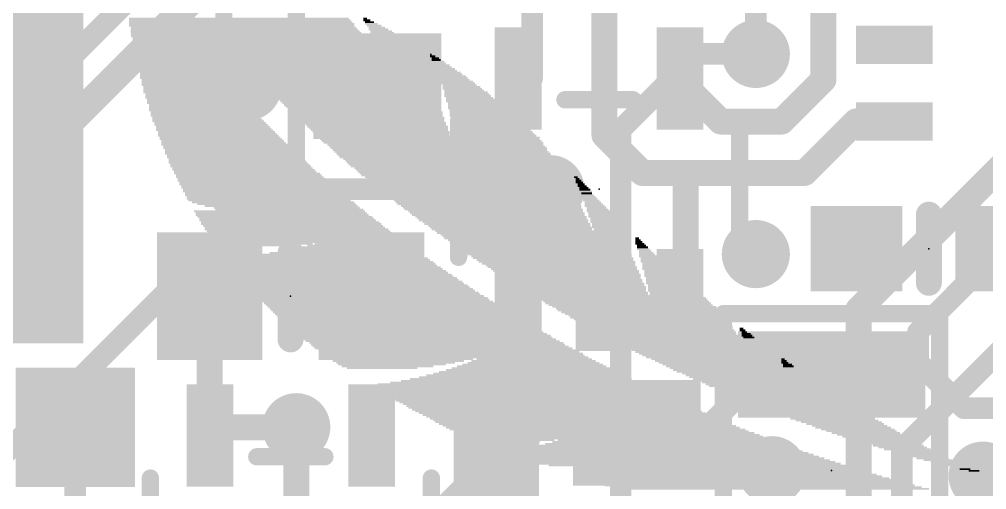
# Model space of a CAD drawing. Extents: x -0.1 to 50.8, y -0.1 to 23.
# Drawn here: x 11.54 to 22.9, y 11.59 to 17.11 of the extents above; entities that cross this region are included whole.
import ezdxf

# ---------------------------------------------------------------- set-up
doc = ezdxf.new("R2010")
doc.units = 0
for name, color, linetype in [('1', 12, 'CONTINUOUS'), ('16', 5, 'CONTINUOUS'), ('18', 110, 'CONTINUOUS'), ('201', 6, 'CONTINUOUS'), ('21', 40, 'CONTINUOUS'), ('23', 40, 'CONTINUOUS')]:
    doc.layers.add(name, color=color, linetype=linetype)

# ---------------------------------------------------------------- blocks, each defined once
blk = doc.blocks.new('RECT')
blk.add_solid([(-0.5, -0.5), (0.5, -0.5), (-0.5, 0.5), (0.5, 0.5)])
blk = doc.blocks.new('ROUNDV')
at = {"const_width": 0.5}
blk.add_lwpolyline([(0, -0.25, 1), (0, 0.25, 1), (0, -0.25)], format="xyb", dxfattribs=at)

msp = doc.modelspace()

# ---------------------------------------------------------------- linework, layer by layer
at = {"layer": '1'}
for points, const_width in [([(20.193, 16.7005), (20.193, 19.177)], 0.254), ([(14.4755, 18.222), (11.811, 15.5575)], 0.3048), ([(17.565, 17.9705), (17.565, 16.4131)], 0.254), ([(20.9868, 16.398), (20.9868, 17.3673)], 0.3048), ([(18.415, 17.2085), (18.415, 15.748)], 0.3048), ([(17.565, 16.4131), (17.4015, 16.4131)], 0.254), ([(19.3015, 16.3855), (19.3015, 16.4131)], 0.3048), ([(19.7803, 15.9068), (19.3015, 16.3855)], 0.3048), ([(20.4955, 15.9068), (20.9868, 16.398)], 0.3048), ([(20.4955, 15.9068), (19.7803, 15.9068)], 0.3048), ([(20.7645, 15.3035), (21.3695, 15.9085)], 0.3048), ([(21.3695, 15.9085), (21.8195, 15.9085)], 0.3048), ([(21.8195, 15.9085), (22.068, 15.9085)], 0.3048), ([(18.415, 15.748), (18.8595, 15.3035)], 0.3048), ([(11.795, 15.5575), (11.795, 15.604)], 0.3048), ([(11.795, 14.2715), (11.795, 15.5575)], 0.3048), ([(11.811, 15.5575), (11.795, 15.5575)], 0.3048), ([(18.8595, 15.3035), (19.3675, 15.3035)], 0.3048), ([(19.3675, 15.3035), (20.7645, 15.3035)], 0.3048), ([(19.3675, 13.8789), (19.3675, 15.3035)], 0.3048), ([(17.4015, 14.412), (16.764, 15.0495)], 0.254), ([(23.075, 14.4145), (22.098, 13.4375)], 0.254), ([(23.075, 14.4145), (22.987, 14.3265)], 0.254), ([(17.4015, 13.8129), (17.4015, 14.412)], 0.254), ([(10.7315, 13.208), (11.795, 14.2715)], 0.3048), ([(13.7785, 13.858), (13.7785, 12.2256)], 0.3048), ([(15.6785, 13.858), (15.6785, 13.595)], 0.254), ([(19.3015, 13.8129), (19.3675, 13.8789)], 0.3048), ([(22.098, 13.4375), (22.098, 13.081)], 0.254), ([(21.225, 13.081), (21.082, 12.938)], 0.254), ([(22.098, 13.081), (21.225, 13.081)], 0.254), ([(22.6378, 12.5412), (22.098, 13.081)], 0.254), ([(19.5555, 12.253), (20.2565, 12.954)], 0.254), ([(20.2565, 12.954), (21.066, 12.954)], 0.254), ([(21.066, 12.954), (21.082, 12.938)], 0.254), ([(23.734, 12.5412), (22.6378, 12.5412)], 0.254), ([(12.2005, 12.319), (12.2005, 10.9465)], 0.254), ([(13.8719, 12.319), (13.7785, 12.2256)], 0.3048), ([(14.7955, 12.319), (13.8719, 12.319)], 0.3048), ([(13.7785, 12.2256), (13.782, 12.2221)], 0.3048), ([(18.796, 12.253), (19.5555, 12.253)], 0.254), ([(16.0655, 10.922), (16.9155, 11.772)], 0.254), ([(16.9155, 11.772), (17.145, 11.772)], 0.254)]:
    msp.add_lwpolyline(points, dxfattribs=dict(at, const_width=const_width))
for points, const_width in [([(20.1295, 16.7005, 1), (20.2565, 16.7005)], 0.127), ([(17.4015, 16.4766, 1), (17.4015, 16.3496)], 0.127), ([(17.5015, 16.4131, 1), (17.6285, 16.4131)], 0.127), ([(17.565, 16.3496, 1), (17.565, 16.4766)], 0.127), ([(19.3777, 16.4131, 1), (19.2253, 16.4131)], 0.1524), ([(19.3554, 16.4394, 1), (19.2476, 16.3316)], 0.1524), ([(20.9106, 16.398, 1), (21.063, 16.398)], 0.1524), ([(21.0406, 16.3441, 1), (20.9329, 16.4519)], 0.1524), ([(19.2253, 16.3855, 1), (19.3777, 16.3855)], 0.1524), ([(19.7803, 15.983, 1), (19.7803, 15.8306)], 0.1524), ([(19.7264, 15.8529, 1), (19.8341, 15.9606)], 0.1524), ([(20.4416, 15.9606, 1), (20.5494, 15.8529)], 0.1524), ([(20.4955, 15.8306, 1), (20.4955, 15.983)], 0.1524), ([(21.3695, 15.9847, 1), (21.3695, 15.8323)], 0.1524), ([(21.4234, 15.8546, 1), (21.3156, 15.9624)], 0.1524), ([(21.8195, 15.9847, 1), (21.8195, 15.8323)], 0.1524), ([(21.8195, 15.8323, 1), (21.8195, 15.9847)], 0.1524), ([(22.068, 15.8323, 1), (22.068, 15.9847)], 0.1524), ([(18.4689, 15.8019, 1), (18.3611, 15.6941)], 0.1524), ([(18.3388, 15.748, 1), (18.4912, 15.748)], 0.1524), ([(11.8712, 15.604, 1), (11.7188, 15.604)], 0.1524), ([(11.8712, 15.5575, 1), (11.7188, 15.5575)], 0.1524), ([(11.795, 15.6337, 1), (11.795, 15.4813)], 0.1524), ([(11.7571, 15.6114, 1), (11.8649, 15.5036)], 0.1524), ([(11.811, 15.4813, 1), (11.811, 15.6337)], 0.1524), ([(11.7188, 15.5575, 1), (11.8712, 15.5575)], 0.1524), ([(18.8595, 15.3797, 1), (18.8595, 15.2273)], 0.1524), ([(19.3675, 15.3797, 1), (19.3675, 15.2273)], 0.1524), ([(19.4437, 15.3035, 1), (19.2913, 15.3035)], 0.1524), ([(19.3675, 15.2273, 1), (19.3675, 15.3797)], 0.1524), ([(20.7645, 15.2273, 1), (20.7645, 15.3797)], 0.1524), ([(18.8056, 15.2496, 1), (18.9134, 15.3574)], 0.1524), ([(20.7106, 15.3574, 1), (20.8184, 15.2496)], 0.1524), ([(16.8089, 15.0944, 1), (16.7191, 15.0046)], 0.127), ([(17.465, 14.412, 1), (17.338, 14.412)], 0.127), ([(17.3566, 14.3671, 1), (17.4464, 14.4569)], 0.127), ([(22.9421, 14.3714, 1), (23.0319, 14.2816)], 0.127), ([(11.7188, 14.2715, 1), (11.8712, 14.2715)], 0.1524), ([(11.8489, 14.2176, 1), (11.7411, 14.3254)], 0.1524), ([(13.8547, 13.858, 1), (13.7023, 13.858)], 0.1524), ([(15.742, 13.858, 1), (15.615, 13.858)], 0.127), ([(19.4214, 13.825, 1), (19.3136, 13.9328)], 0.1524), ([(17.338, 13.8129, 1), (17.465, 13.8129)], 0.127), ([(19.2476, 13.8668, 1), (19.3554, 13.759)], 0.1524), ([(19.2913, 13.8789, 1), (19.4437, 13.8789)], 0.1524), ([(15.615, 13.595, 1), (15.742, 13.595)], 0.127), ([(22.1615, 13.4375, 1), (22.0345, 13.4375)], 0.127), ([(22.0531, 13.4824, 1), (22.1429, 13.3926)], 0.127), ([(21.225, 13.1445, 1), (21.225, 13.0175)], 0.127), ([(21.2699, 13.0361, 1), (21.1801, 13.1259)], 0.127), ([(22.1429, 13.1259, 1), (22.0531, 13.0361)], 0.127), ([(22.098, 13.0175, 1), (22.098, 13.1445)], 0.127), ([(20.2565, 13.0175, 1), (20.2565, 12.8905)], 0.127), ([(20.3014, 12.9091, 1), (20.2116, 12.9989)], 0.127), ([(21.1109, 12.9989, 1), (21.0211, 12.9091)], 0.127), ([(21.066, 12.8905, 1), (21.066, 13.0175)], 0.127), ([(22.0345, 13.081, 1), (22.1615, 13.081)], 0.127), ([(21.0371, 12.9829, 1), (21.1269, 12.8931)], 0.127), ([(21.0371, 12.8931, 1), (21.1269, 12.9829)], 0.127), ([(22.6378, 12.6047, 1), (22.6378, 12.4778)], 0.127), ([(22.5928, 12.4963, 1), (22.6827, 12.5862)], 0.127), ([(12.264, 12.319, 1), (12.137, 12.319)], 0.127), ([(13.8719, 12.3952, 1), (13.8719, 12.2428)], 0.1524), ([(13.9258, 12.2651, 1), (13.818, 12.3729)], 0.1524), ([(14.7955, 12.2428, 1), (14.7955, 12.3952)], 0.1524), ([(13.8324, 12.2795, 1), (13.7246, 12.1717)], 0.1524), ([(13.7246, 12.2795, 1), (13.8324, 12.1717)], 0.1524), ([(13.7023, 12.2256, 1), (13.8547, 12.2256)], 0.1524), ([(13.7281, 12.1682, 1), (13.8359, 12.276)], 0.1524), ([(18.796, 12.3165, 1), (18.796, 12.1895)], 0.127), ([(19.5106, 12.2979, 1), (19.6004, 12.2081)], 0.127), ([(19.5555, 12.1895, 1), (19.5555, 12.3165)], 0.127), ([(16.9155, 11.8355, 1), (16.9155, 11.7085)], 0.127), ([(16.9604, 11.7271, 1), (16.8706, 11.8169)], 0.127), ([(17.145, 11.7085, 1), (17.145, 11.8355)], 0.127)]:
    msp.add_lwpolyline(points, format="xyb", dxfattribs=dict(at, const_width=const_width))
at = {"layer": '16'}
for points, const_width in [([(14.2875, 18.796), (7.366, 11.8745)], 0.254), ([(14.478, 18.288), (6.6675, 10.4775)], 0.254), ([(18.6055, 15.8115), (19.4945, 16.7005)], 0.254), ([(19.4945, 16.7005), (20.193, 16.7005)], 0.254), ([(18.6055, 11.049), (18.6055, 15.8115)], 0.254), ([(21.3995, 13.7052), (23.1775, 15.4832)], 0.3048), ([(14.478, 15.113), (8.509, 9.144)], 0.254), ([(16.7005, 15.113), (14.478, 15.113)], 0.254), ([(16.7005, 15.113), (16.764, 15.0495)], 0.254), ([(21.3995, 10.3505), (21.3995, 13.7052)], 0.3048), ([(21.9075, 12.065), (23.114, 13.2715)], 0.254), ([(14.7955, 12.319), (14.7955, 8.001)], 0.3048), ([(21.9075, 9.8258), (21.9075, 12.065)], 0.254)]:
    msp.add_lwpolyline(points, dxfattribs=dict(at, const_width=const_width))
for points, const_width in [([(19.4945, 16.764, 1), (19.4945, 16.637)], 0.127), ([(19.5394, 16.6556, 1), (19.4496, 16.7454)], 0.127), ([(20.193, 16.637, 1), (20.193, 16.764)], 0.127), ([(18.669, 15.8115, 1), (18.542, 15.8115)], 0.127), ([(18.5606, 15.8564, 1), (18.6504, 15.7666)], 0.127), ([(14.478, 15.1765, 1), (14.478, 15.0495)], 0.127), ([(14.5229, 15.0681, 1), (14.4331, 15.1579)], 0.127), ([(16.7454, 15.1579, 1), (16.6556, 15.0681)], 0.127), ([(16.7005, 15.0495, 1), (16.7005, 15.1765)], 0.127), ([(16.7191, 15.0046, 1), (16.8089, 15.0944)], 0.127), ([(21.4757, 13.7052, 1), (21.3233, 13.7052)], 0.1524), ([(21.3456, 13.759, 1), (21.4534, 13.6513)], 0.1524), ([(14.8717, 12.319, 1), (14.7193, 12.319)], 0.1524), ([(21.971, 12.065, 1), (21.844, 12.065)], 0.127), ([(21.8626, 12.1099, 1), (21.9524, 12.0201)], 0.127)]:
    msp.add_lwpolyline(points, format="xyb", dxfattribs=dict(at, const_width=const_width))
at = {"layer": '21'}
for points, const_width in [([(14.795, 18.804), (14.795, 14.804)], 0.2032), ([(13.945, 14.804), (13.945, 17.304)], 0.2032), ([(17.9515, 16.163), (18.7515, 16.163)], 0.2032), ([(16.7015, 15.913), (16.7015, 14.313)], 0.2032), ([(20.0015, 15.913), (20.0015, 14.313)], 0.2032), ([(14.795, 14.804), (13.945, 14.804)], 0.2032), ([(22.225, 14.0145), (22.225, 14.8145)], 0.3048), ([(14.7285, 14.366), (14.7285, 13.35)], 0.3048), ([(19.812, 9.9695), (19.812, 13.6525)], 0.2032), ([(19.812, 13.6525), (22.352, 13.6525)], 0.2032), ([(22.352, 13.6525), (22.352, 9.9695)], 0.2032), ([(14.332, 11.972), (15.132, 11.972)], 0.2032), ([(13.082, 11.722), (13.082, 10.122)], 0.2032), ([(16.382, 11.722), (16.382, 10.122)], 0.2032)]:
    msp.add_lwpolyline(points, dxfattribs=dict(at, const_width=const_width))
for points, const_width in [([(17.9515, 16.2138, 1), (17.9515, 16.1122)], 0.1016), ([(18.7515, 16.1122, 1), (18.7515, 16.2138)], 0.1016), ([(16.7523, 15.913, 1), (16.6507, 15.913)], 0.1016), ([(20.0523, 15.913, 1), (19.9507, 15.913)], 0.1016), ([(13.945, 14.8548, 1), (13.945, 14.7532)], 0.1016), ([(14.795, 14.7532, 1), (14.795, 14.8548)], 0.1016), ([(22.3012, 14.8145, 1), (22.1488, 14.8145)], 0.1524), ([(13.8942, 14.804, 1), (13.9958, 14.804)], 0.1016), ([(14.7442, 14.804, 1), (14.8458, 14.804)], 0.1016), ([(14.8047, 14.366, 1), (14.6523, 14.366)], 0.1524), ([(16.6507, 14.313, 1), (16.7523, 14.313)], 0.1016), ([(19.9507, 14.313, 1), (20.0523, 14.313)], 0.1016), ([(22.1488, 14.0145, 1), (22.3012, 14.0145)], 0.1524), ([(19.8628, 13.6525, 1), (19.7612, 13.6525)], 0.1016), ([(19.812, 13.7033, 1), (19.812, 13.6017)], 0.1016), ([(22.4028, 13.6525, 1), (22.3012, 13.6525)], 0.1016), ([(22.352, 13.6017, 1), (22.352, 13.7033)], 0.1016), ([(14.6523, 13.35, 1), (14.8047, 13.35)], 0.1524), ([(14.332, 12.0228, 1), (14.332, 11.9212)], 0.1016), ([(15.132, 11.9212, 1), (15.132, 12.0228)], 0.1016), ([(13.1328, 11.722, 1), (13.0312, 11.722)], 0.1016), ([(16.4328, 11.722, 1), (16.3312, 11.722)], 0.1016)]:
    msp.add_lwpolyline(points, format="xyb", dxfattribs=dict(at, const_width=const_width))
at = {"layer": '23'}
for p in [(18.3515, 15.113), (22.225, 14.4145), (14.7285, 13.858), (21.082, 11.811)]:
    msp.add_point(p, dxfattribs=at)

# ---------------------------------------------------------------- block references
at = {"layer": '1', "yscale": 4.6}
msp.add_blockref('RECT', (11.795, 15.604), dxfattribs=at)
at = {"layer": '1'}
for p, xscale, yscale, rotation in [((15.748, 16.322), 1.24, 1.5, 270), ((21.8195, 16.8085), 0.45, 0.9, 90), ((21.8195, 15.9085), 0.45, 0.9, 90), ((21.082, 12.938), 1.016, 2.2, 270), ((12.2005, 12.319), 1.4, 1.4, 270), ((18.796, 12.253), 1.24, 1.5, 270)]:
    msp.add_blockref('RECT', p, dxfattribs=dict(at, xscale=xscale, yscale=yscale, rotation=rotation))
for p, xscale, yscale in [((17.4015, 16.4131), 0.55, 1.2), ((19.3015, 16.4131), 0.55, 1.2), ((13.7785, 13.858), 1.24, 1.5), ((15.6785, 13.858), 1.24, 1.5), ((17.4015, 13.8129), 0.55, 1.2), ((18.3515, 13.8129), 0.55, 1.2), ((19.3015, 13.8129), 0.55, 1.2), ((13.782, 12.2221), 0.55, 1.2), ((15.682, 12.2221), 0.55, 1.2)]:
    msp.add_blockref('RECT', p, dxfattribs=dict(at, xscale=xscale, yscale=yscale))
at = {"layer": '1', "xscale": 1.075}
for p, rotation in [((21.375, 14.4145), 180), ((23.075, 14.4145), 180), ((17.145, 11.772), 90)]:
    msp.add_blockref('RECT', p, dxfattribs=dict(at, rotation=rotation))
at = {"layer": '18'}
for p, xscale, yscale in [((20.193, 16.7005), 0.8001, 0.8001), ((20.193, 16.7005), 0.8001, 0.8001), ((14.224, 16.3195), 0.8001, 0.8001), ((14.224, 16.3195), 0.8001, 0.8001), ((17.78, 15.113), 0.8001, 0.8001), ((17.78, 15.113), 0.8001, 0.8001), ((16.764, 15.0495), 0.8001, 0.8001), ((16.764, 15.0495), 0.8001, 0.8001), ((20.193, 14.351), 0.8001, 0.8001), ((20.193, 14.351), 0.8001, 0.8001), ((14.7955, 12.319), 0.8001, 0.8001), ((14.7955, 12.319), 0.8001, 0.8001), ((20.3835, 11.811), 0.8064, 0.8064), ((20.3835, 11.811), 0.8064, 0.8064), ((22.86, 11.7475), 0.8064, 0.8064), ((22.86, 11.7475), 0.8064, 0.8064)]:
    msp.add_blockref('ROUNDV', p, dxfattribs=dict(at, xscale=xscale, yscale=yscale))
at = {"layer": '201', "yscale": 0.0212, "rotation": 180}
for p, xscale in [((14.1223, 17.117), 2.5813), ((14.1328, 17.0958), 2.6025), ((14.1434, 17.0747), 2.6236), ((14.154, 17.0535), 2.6448), ((14.154, 17.0324), 2.6448), ((15.6033, 17.117), 0.0423), ((15.6245, 17.0958), 0.0846), ((15.6562, 17.0747), 0.1058), ((15.6774, 17.0535), 0.1481), ((15.7091, 17.0324), 0.1693), ((14.2069, 16.9477), 2.7083), ((14.1752, 17.0112), 2.6448), ((14.1857, 16.99), 2.6659), ((14.1963, 16.9689), 2.6871), ((14.2175, 16.9266), 2.7294), ((15.762, 16.99), 0.2327), ((15.7409, 17.0112), 0.1904), ((15.7938, 16.9689), 0.2539), ((15.8043, 16.9477), 0.2751), ((15.8255, 16.9266), 0.2751), ((14.2175, 16.9054), 2.7294), ((14.2386, 16.8842), 2.7294), ((14.2492, 16.8631), 2.7506), ((14.2598, 16.8419), 2.7717), ((14.2598, 16.8208), 2.7717), ((15.8361, 16.9054), 0.2962), ((15.8572, 16.8842), 0.2962), ((15.8784, 16.8631), 0.2962), ((15.8784, 16.8419), 0.2962), ((15.8996, 16.8208), 0.2962), ((14.2704, 16.7996), 2.7929), ((14.2915, 16.7785), 2.7929), ((14.3021, 16.7573), 2.814), ((14.3021, 16.7361), 2.814), ((14.3127, 16.715), 2.8352), ((14.3233, 16.6938), 2.8564), ((15.9101, 16.7996), 0.3174), ((15.9313, 16.7785), 0.3174), ((15.9313, 16.7573), 0.3174), ((15.9524, 16.7361), 0.3174), ((15.963, 16.715), 0.3385), ((15.9736, 16.6938), 0.3174), ((16.3756, 16.6938), 0.0212), ((14.3444, 16.6727), 2.8564), ((14.3444, 16.6515), 2.8564), ((14.355, 16.6303), 2.8775), ((13.5404, 16.6092), 1.2483), ((13.5193, 16.588), 1.206), ((15.0744, 16.6092), 1.4811), ((15.0955, 16.588), 1.4388), ((15.9842, 16.6727), 0.3385), ((16.0053, 16.6515), 0.3385), ((16.0159, 16.6303), 0.3597), ((16.0265, 16.6092), 0.3385), ((16.0371, 16.588), 0.3597), ((16.3968, 16.6727), 0.0635), ((16.4285, 16.6515), 0.0846), ((16.4391, 16.6303), 0.1058), ((16.4602, 16.6092), 0.1481), ((16.4814, 16.588), 0.1481), ((13.5087, 16.5669), 1.1425), ((13.4981, 16.5457), 1.1214), ((13.4875, 16.5246), 1.1002), ((13.4769, 16.5034), 1.0791), ((13.4769, 16.4822), 1.0368), ((15.1273, 16.5669), 1.4176), ((15.1484, 16.5457), 1.4176), ((15.1696, 16.5246), 1.3753), ((15.1908, 16.5034), 1.3753), ((15.3918, 16.4822), 1.7773), ((16.0582, 16.5457), 0.3597), ((16.0477, 16.5669), 0.3385), ((16.0794, 16.5246), 0.3597), ((16.0794, 16.5034), 0.3597), ((16.5026, 16.5669), 0.1904), ((16.5237, 16.5457), 0.1904), ((16.5449, 16.5246), 0.2327), ((16.566, 16.5034), 0.2327), ((16.5872, 16.4822), 0.2751), ((13.4664, 16.4611), 1.0156), ((13.4664, 16.4399), 1.0156), ((13.4558, 16.4188), 0.9944), ((13.4664, 16.3976), 0.9733), ((13.4664, 16.3764), 0.9733), ((13.4558, 16.3553), 0.9521), ((15.2119, 16.4611), 1.3753), ((15.4129, 16.4399), 1.7773), ((15.4341, 16.4188), 1.7773), ((15.4341, 16.3976), 1.7773), ((15.4552, 16.3764), 1.7773), ((15.4552, 16.3553), 1.7773), ((16.1006, 16.4611), 0.3597), ((16.5978, 16.4611), 0.2962), ((16.6295, 16.4399), 0.3174), ((16.6401, 16.4188), 0.3385), ((16.6507, 16.3976), 0.3597), ((16.6824, 16.3764), 0.3808), ((16.693, 16.3553), 0.402), ((13.4558, 16.3341), 0.9521), ((13.4664, 16.313), 0.931), ((13.4664, 16.2918), 0.931), ((13.4664, 16.2707), 0.931), ((13.4664, 16.2495), 0.931), ((15.4658, 16.3341), 1.7984), ((15.4658, 16.313), 1.7984), ((15.4764, 16.2918), 1.8196), ((15.4764, 16.2707), 1.8196), ((15.487, 16.2495), 1.8408), ((16.7141, 16.3341), 0.402), ((16.7353, 16.313), 0.4443), ((16.7459, 16.2918), 0.4655), ((16.767, 16.2707), 0.4655), ((16.7882, 16.2495), 0.5078), ((13.4875, 16.2283), 0.931), ((13.4875, 16.2072), 0.931), ((13.4875, 16.186), 0.931), ((13.5087, 16.1649), 0.931), ((13.5087, 16.1437), 0.931), ((13.5193, 16.1225), 0.9521), ((15.487, 16.2283), 1.8408), ((15.4975, 16.2072), 1.8619), ((15.4975, 16.186), 1.8619), ((15.5187, 16.1649), 1.8619), ((15.5293, 16.1437), 1.8408), ((15.5399, 16.1225), 1.8196), ((16.7988, 16.2283), 0.529), ((16.8094, 16.2072), 0.5501), ((16.8622, 16.1437), 0.6136), ((16.8305, 16.186), 0.5501), ((16.8517, 16.1649), 0.5924), ((16.8834, 16.1225), 0.6136), ((13.5404, 16.1014), 0.9521), ((13.5721, 16.0379), 1.0156), ((13.551, 16.0802), 0.9733), ((13.5616, 16.0591), 0.9944), ((13.6039, 16.0168), 1.0368), ((15.561, 16.1014), 1.8196), ((15.5716, 16.0802), 1.7984), ((15.5928, 16.0591), 1.7984), ((15.6033, 16.0379), 1.7773), ((15.6245, 16.0168), 1.7773), ((16.9151, 16.0802), 0.6771), ((16.894, 16.1014), 0.6347), ((16.9257, 16.0591), 0.6982), ((16.9469, 16.0379), 0.6982), ((16.9575, 16.0168), 0.7194), ((13.625, 15.9956), 1.0791), ((13.7203, 15.9744), 1.2695), ((13.7414, 15.9533), 1.2695), ((13.752, 15.9321), 1.2907), ((13.7626, 15.911), 1.3118), ((15.6351, 15.9956), 1.7561), ((15.6457, 15.9744), 1.735), ((15.6668, 15.9533), 1.735), ((15.6774, 15.9321), 1.7138), ((15.688, 15.911), 1.6927), ((16.968, 15.9956), 0.7405), ((16.9786, 15.9744), 0.7617), ((17.0209, 15.9321), 0.804), ((17.0315, 15.911), 0.8252), ((17.0104, 15.9533), 0.7829), ((13.7837, 15.8898), 1.3118), ((13.7943, 15.8687), 1.333), ((13.8155, 15.8475), 1.333), ((13.826, 15.8263), 1.3541), ((13.8366, 15.8052), 1.3753), ((13.8578, 15.784), 1.3753), ((15.7197, 15.8898), 1.6715), ((15.7303, 15.8687), 1.6503), ((15.7514, 15.8475), 1.6503), ((15.762, 15.8263), 1.6292), ((15.7726, 15.8052), 1.608), ((15.7938, 15.784), 1.608), ((17.0421, 15.8898), 0.8463), ((17.0738, 15.8475), 0.8675), ((17.0844, 15.8263), 0.8886), ((17.095, 15.8052), 0.9098), ((17.1056, 15.784), 0.931), ((17.0633, 15.8687), 0.8463), ((13.8789, 15.7417), 1.4176), ((13.8684, 15.7629), 1.3964), ((13.9001, 15.7205), 1.4176), ((13.9107, 15.6994), 1.4388), ((13.9318, 15.6782), 1.4388), ((15.8043, 15.7629), 1.5869), ((15.8149, 15.7417), 1.5657), ((15.8361, 15.7205), 1.5657), ((15.8467, 15.6994), 1.5446), ((15.8572, 15.6782), 1.5234), ((17.1161, 15.7629), 0.9521), ((17.1373, 15.7417), 0.9521), ((17.169, 15.6782), 1.0156), ((17.1585, 15.7205), 0.9944), ((17.1585, 15.6994), 0.9944), ((13.9424, 15.6571), 1.4599), ((13.953, 15.6359), 1.4811), ((13.9742, 15.6148), 1.4811), ((13.9847, 15.5936), 1.5022), ((14.0059, 15.5724), 1.5022), ((15.8678, 15.6571), 1.5022), ((15.8996, 15.6359), 1.4811), ((15.9101, 15.6148), 1.4599), ((15.9207, 15.5936), 1.4388), ((15.9313, 15.5724), 1.4176), ((17.1796, 15.6571), 1.0368), ((17.1796, 15.6359), 1.0368), ((17.2008, 15.6148), 1.0368), ((17.2114, 15.5936), 1.0579), ((17.2114, 15.5724), 1.0579), ((14.0165, 15.5513), 1.5234), ((14.0271, 15.5301), 1.5445), ((14.0482, 15.509), 1.5446), ((14.0588, 15.4878), 1.5657), ((14.0905, 15.4666), 1.5869), ((14.1011, 15.4455), 1.608), ((15.9524, 15.5513), 1.4176), ((15.963, 15.5301), 1.3964), ((15.9736, 15.509), 1.3753), ((15.9842, 15.4878), 1.3541), ((16.5872, 15.4666), 2.4755), ((16.5978, 15.4455), 2.4544), ((17.2219, 15.5513), 1.0791), ((17.2325, 15.5301), 1.1002), ((17.2325, 15.509), 1.1002), ((17.2431, 15.4878), 1.1214), ((14.1117, 15.4243), 1.6292), ((14.1328, 15.4032), 1.6292), ((14.1434, 15.382), 1.6503), ((14.1646, 15.3609), 1.6503), ((14.1752, 15.3397), 1.6715), ((16.0371, 15.4243), 1.2907), ((16.0477, 15.4032), 1.2695), ((16.6507, 15.382), 2.4332), ((16.6824, 15.3609), 2.412), ((16.693, 15.3397), 2.3909), ((17.2748, 15.4243), 1.1425), ((17.2748, 15.4032), 1.1425), ((14.1963, 15.3185), 1.6715), ((14.2175, 15.2974), 1.7138), ((14.2386, 15.2762), 1.7138), ((14.2492, 15.2551), 1.735), ((14.2704, 15.2339), 1.735), ((14.2809, 15.2127), 1.7561), ((16.7141, 15.3185), 2.3909), ((16.7353, 15.2974), 2.3909), ((16.7459, 15.2762), 2.3697), ((16.7776, 15.2551), 2.3486), ((16.7882, 15.2339), 2.3274), ((16.8094, 15.2127), 2.3274), ((18.0788, 15.2551), 0.0423), ((18.1, 15.2339), 0.0423), ((18.1106, 15.2127), 0.0635), ((14.3021, 15.1916), 1.7561), ((14.3233, 15.1704), 1.7984), ((14.3444, 15.1493), 1.7984), ((14.355, 15.1281), 1.8196), ((14.3762, 15.107), 1.8196), ((16.8199, 15.1916), 2.3062), ((16.8411, 15.1704), 2.3062), ((16.8728, 15.1493), 2.2851), ((16.8834, 15.1281), 2.2639), ((16.9046, 15.107), 2.2639), ((18.1212, 15.1916), 0.0846), ((18.1423, 15.1704), 0.0846), ((18.1529, 15.1493), 0.1058), ((18.1846, 15.107), 0.127), ((18.1741, 15.1281), 0.1058), ((14.3867, 15.0858), 1.8408), ((14.4185, 15.0646), 1.8619), ((14.4291, 15.0435), 1.8831), ((14.4502, 15.0223), 1.8831), ((14.4608, 15.0012), 1.9042), ((16.9151, 15.0858), 2.2428), ((16.9469, 15.0646), 2.2216), ((16.9575, 15.0435), 2.2005), ((16.9786, 15.0223), 2.2005), ((17.0104, 15.0012), 2.1793), ((18.1952, 15.0858), 0.1481), ((18.2058, 15.0646), 0.127), ((18.2164, 15.0435), 0.1481), ((18.227, 15.0223), 0.1693), ((18.2481, 15.0012), 0.1693), ((14.482, 14.98), 1.9042), ((14.5243, 14.9588), 1.9042), ((14.5666, 14.9377), 1.8619), ((14.6195, 14.9165), 1.7984), ((14.683, 14.8954), 1.7138), ((14.757, 14.8742), 1.6503), ((17.0209, 14.98), 2.1581), ((17.0421, 14.9588), 2.1581), ((17.0527, 14.9377), 2.137), ((17.0844, 14.9165), 2.1158), ((17.095, 14.8954), 2.0947), ((17.1161, 14.8742), 2.0947), ((18.2587, 14.98), 0.1904), ((18.2798, 14.9588), 0.1904), ((18.2904, 14.9377), 0.2116), ((18.301, 14.9165), 0.2327), ((18.3327, 14.8742), 0.2539), ((18.3222, 14.8954), 0.2327), ((14.5983, 14.8531), 2.01), ((14.6195, 14.8319), 2.01), ((14.6301, 14.8107), 2.0312), ((14.6618, 14.7896), 2.0523), ((14.683, 14.7684), 2.0523), ((17.1373, 14.8531), 2.0523), ((17.1585, 14.8319), 2.0523), ((17.169, 14.8107), 2.0312), ((17.2008, 14.7896), 2.01), ((17.2114, 14.7684), 1.9889), ((18.3433, 14.8531), 0.2751), ((18.3645, 14.8319), 0.2751), ((18.3645, 14.8107), 0.2751), ((18.3751, 14.7896), 0.2962), ((18.3856, 14.7684), 0.2751), ((14.6935, 14.7473), 2.0735), ((14.7253, 14.7261), 2.0947), ((14.7359, 14.7049), 2.1158), ((14.757, 14.6838), 2.1158), ((14.7782, 14.6626), 2.1158), ((17.2325, 14.7473), 1.9889), ((17.2537, 14.7261), 1.9466), ((17.2748, 14.7049), 1.9466), ((17.296, 14.6838), 1.9042), ((17.4758, 14.6626), 2.2216), ((18.3962, 14.7473), 0.2962), ((18.3962, 14.7261), 0.2962), ((18.4174, 14.7049), 0.2962), ((18.4174, 14.6838), 0.2962), ((14.7993, 14.6415), 2.1581), ((14.8205, 14.6203), 2.1581), ((14.8416, 14.5992), 2.1581), ((14.8628, 14.578), 2.2005), ((14.884, 14.5568), 2.2005), ((14.9051, 14.5357), 2.2005), ((17.3277, 14.6415), 1.8831), ((17.5182, 14.6203), 2.1793), ((17.5287, 14.5992), 2.1581), ((17.5605, 14.578), 2.137), ((17.571, 14.5568), 2.1158), ((17.5922, 14.5357), 2.1158), ((18.4385, 14.6415), 0.2962), ((18.7982, 14.5357), 0.0423), ((14.9263, 14.5145), 2.2428), ((14.9792, 14.4934), 2.1793), ((14.5243, 14.4722), 0.931), ((14.5243, 14.4511), 0.2539), ((15.4975, 14.4299), 1.3118), ((15.5293, 14.4511), 1.206), ((15.561, 14.4722), 1.1002), ((17.6134, 14.5145), 2.0735), ((17.6239, 14.4934), 2.0523), ((17.6557, 14.4722), 2.0312), ((17.6663, 14.4511), 2.01), ((17.698, 14.4299), 1.9889), ((18.8088, 14.5145), 0.0635), ((18.8194, 14.4934), 0.0846), ((18.83, 14.4722), 0.1058), ((18.8511, 14.4511), 0.1058), ((18.8617, 14.4299), 0.127), ((15.1273, 14.3241), 2.3486), ((15.286, 14.3453), 1.9889), ((15.36, 14.3664), 1.7561), ((15.4129, 14.3876), 1.608), ((15.4658, 14.4087), 1.4599), ((17.7086, 14.4087), 1.9677), ((17.7403, 14.3876), 1.9466), ((17.7509, 14.3664), 1.9254), ((17.7721, 14.3453), 1.9254), ((17.7932, 14.3241), 1.8831), ((18.8723, 14.4087), 0.1481), ((18.8934, 14.3876), 0.1481), ((18.904, 14.3664), 0.1693), ((18.9146, 14.3453), 0.1904), ((18.9252, 14.3241), 0.2116), ((15.1484, 14.3029), 2.3909), ((15.1696, 14.2818), 2.3909), ((15.2013, 14.2606), 2.412), ((15.2225, 14.2395), 2.412), ((15.2436, 14.2183), 2.412), ((15.2648, 14.1972), 2.4544), ((17.8144, 14.3029), 1.8831), ((17.8355, 14.2818), 1.8408), ((17.8567, 14.2606), 1.8408), ((17.8778, 14.2395), 1.7984), ((17.899, 14.2183), 1.7561), ((17.9202, 14.1972), 1.7561), ((18.9463, 14.3029), 0.2116), ((18.9569, 14.2818), 0.2327), ((18.9781, 14.2606), 0.2751), ((18.9992, 14.2395), 0.2751), ((19.0098, 14.2183), 0.2962), ((19.0204, 14.1972), 0.3174), ((15.286, 14.176), 2.4544), ((15.3177, 14.1548), 2.4755), ((15.3389, 14.1337), 2.4755), ((15.3706, 14.1125), 2.4967), ((15.3812, 14.0914), 2.5178), ((17.9413, 14.176), 1.7138), ((17.9625, 14.1548), 1.7138), ((17.9836, 14.1337), 1.6715), ((18.0048, 14.1125), 1.6715), ((18.0259, 14.0914), 1.6292), ((19.031, 14.176), 0.3385), ((19.0521, 14.1548), 0.3385), ((19.0944, 14.0914), 0.4232), ((19.0627, 14.1337), 0.3597), ((19.0733, 14.1125), 0.3808), ((15.4129, 14.0702), 2.539), ((15.4341, 14.049), 2.539), ((15.4658, 14.0279), 2.5601), ((15.487, 14.0067), 2.5601), ((15.5187, 13.9856), 2.5813), ((15.5399, 13.9644), 2.5813), ((18.0365, 14.0702), 1.608), ((18.0683, 14.049), 1.5869), ((18.0894, 14.0279), 1.5445), ((18.1106, 14.0067), 1.5446), ((18.1317, 13.9856), 1.5022), ((18.1529, 13.9644), 1.5022), ((19.1156, 14.0702), 0.4232), ((19.1473, 14.0067), 0.4866), ((19.1262, 14.049), 0.4443), ((19.1368, 14.0279), 0.4655), ((19.1685, 13.9856), 0.4866), ((19.1791, 13.9644), 0.5078), ((15.561, 13.9433), 2.6236), ((15.5822, 13.9221), 2.6236), ((15.6139, 13.9009), 2.6448), ((15.6351, 13.8798), 2.6448), ((15.6668, 13.8586), 2.6659), ((18.1741, 13.9433), 1.4599), ((18.1952, 13.9221), 1.4176), ((18.2164, 13.9009), 1.4176), ((18.2375, 13.8798), 1.3753), ((18.5761, 13.8586), 1.9677), ((19.2002, 13.9433), 0.5501), ((19.2108, 13.9221), 0.5713), ((19.232, 13.9009), 0.5713), ((19.2425, 13.8798), 0.5924), ((15.6985, 13.8375), 2.6871), ((15.7197, 13.8163), 2.6871), ((15.7514, 13.7951), 2.7083), ((15.7726, 13.774), 2.7083), ((15.8043, 13.7528), 2.7294), ((18.6078, 13.8375), 1.9889), ((18.6395, 13.8163), 1.9677), ((18.6713, 13.7951), 1.9466), ((18.6924, 13.774), 1.9466), ((18.7242, 13.7528), 1.9254), ((15.8361, 13.7317), 2.7506), ((15.8572, 13.7105), 2.7506), ((15.889, 13.6894), 2.7717), ((15.9101, 13.6682), 2.7717), ((15.9419, 13.647), 2.7929), ((15.9736, 13.6259), 2.814), ((18.7665, 13.7317), 1.9254), ((18.7982, 13.7105), 1.9042), ((18.8194, 13.6894), 1.9042), ((18.8511, 13.6682), 1.8831), ((18.8829, 13.647), 1.8619), ((18.9146, 13.6259), 1.8408), ((15.9948, 13.6047), 2.814), ((16.0265, 13.5836), 2.8352), ((16.0582, 13.5624), 2.8564), ((16.0794, 13.5412), 2.8564), ((16.1217, 13.5201), 2.8564), ((18.9252, 13.6047), 1.8196), ((18.9569, 13.5836), 1.7984), ((18.9886, 13.5624), 1.7773), ((19.0098, 13.5412), 1.735), ((19.0415, 13.5201), 1.7138), ((16.1534, 13.4989), 2.8775), ((16.1852, 13.4778), 2.8987), ((16.2063, 13.4566), 2.8987), ((16.2381, 13.4355), 2.9198), ((16.2698, 13.4143), 2.941), ((19.0733, 13.4989), 1.6927), ((19.0839, 13.4778), 1.6715), ((19.1156, 13.4566), 1.6503), ((19.1473, 13.4355), 1.6292), ((19.1685, 13.4143), 1.5869), ((20.0254, 13.4778), 0.0423), ((20.036, 13.4566), 0.0635), ((20.0571, 13.4355), 0.0635), ((20.0783, 13.4143), 0.1058), ((16.3121, 13.3931), 2.941), ((16.3333, 13.372), 2.941), ((16.365, 13.3508), 2.9621), ((16.3968, 13.3297), 2.9833), ((16.4391, 13.3085), 2.9833), ((16.4602, 13.2873), 2.9833), ((19.2002, 13.3931), 1.5657), ((19.232, 13.372), 1.5446), ((19.2531, 13.3508), 1.5022), ((19.2849, 13.3297), 1.4811), ((19.3166, 13.3085), 1.4599), ((19.3272, 13.2873), 1.4388), ((20.0889, 13.3931), 0.127), ((20.11, 13.372), 0.127), ((20.1312, 13.3508), 0.1693), ((20.1418, 13.3297), 0.1904), ((20.1629, 13.3085), 0.1904), ((20.1841, 13.2873), 0.2327), ((16.492, 13.2662), 3.0045), ((16.5237, 13.245), 3.0256), ((16.566, 13.2239), 3.0256), ((16.5978, 13.2027), 3.0468), ((16.6295, 13.1816), 3.0679), ((19.4859, 13.2662), 1.6715), ((19.5176, 13.245), 1.6503), ((19.5388, 13.2239), 1.608), ((19.5705, 13.2027), 1.5869), ((19.5917, 13.1816), 1.5445), ((16.6612, 13.1604), 3.0468), ((16.693, 13.1392), 3.0679), ((16.0371, 13.1181), 1.6715), ((15.9948, 13.0969), 1.5445), ((15.963, 13.0758), 1.3964), ((15.9207, 13.0546), 1.2695), ((17.571, 13.0546), 1.6503), ((17.5816, 13.0758), 1.5445), ((17.5816, 13.0969), 1.4599), ((17.5922, 13.1181), 1.3541), ((19.6234, 13.1604), 1.5234), ((19.6446, 13.1392), 1.4811), ((19.6869, 13.1181), 1.4388), ((19.708, 13.0969), 1.3964), ((19.7398, 13.0758), 1.3753), ((19.7609, 13.0546), 1.333), ((20.512, 13.1181), 0.0423), ((20.5226, 13.0969), 0.0635), ((20.5332, 13.0758), 0.0846), ((20.5649, 13.0546), 0.1058), ((15.8678, 13.0335), 1.0791), ((15.8043, 13.0123), 0.8252), ((17.5076, 12.9488), 2.2005), ((17.5182, 12.97), 2.0947), ((17.5393, 12.9911), 1.9677), ((17.5499, 13.0123), 1.8619), ((17.5605, 13.0335), 1.7561), ((19.7927, 13.0335), 1.3118), ((19.8138, 13.0123), 1.2695), ((19.8456, 12.9911), 1.2483), ((19.8667, 12.97), 1.206), ((19.909, 12.9488), 1.1637), ((20.5967, 13.0123), 0.1693), ((20.5755, 13.0335), 0.1269), ((20.6073, 12.9911), 0.1904), ((20.639, 12.97), 0.2116), ((20.6496, 12.9488), 0.2327), ((17.3595, 12.843), 2.9198), ((17.4018, 12.8642), 2.7506), ((17.4335, 12.8853), 2.6025), ((17.4653, 12.9065), 2.4544), ((17.4864, 12.9277), 2.3274), ((19.9302, 12.9277), 1.1214), ((19.9619, 12.9065), 1.1002), ((19.9831, 12.8853), 1.0579), ((20.0042, 12.8642), 1.0156), ((20.0466, 12.843), 0.9733), ((20.6707, 12.9277), 0.2751), ((20.6813, 12.9065), 0.2962), ((20.6919, 12.8853), 0.3174), ((20.7236, 12.8642), 0.3385), ((20.7342, 12.843), 0.3597), ((17.296, 12.8007), 3.216), ((17.3383, 12.7796), 3.216), ((17.37, 12.7584), 3.2372), ((17.3066, 12.8219), 3.1103), ((17.4124, 12.7372), 3.2372), ((17.4547, 12.7161), 3.2372), ((20.0677, 12.8219), 0.931), ((20.311, 12.8007), 1.333), ((20.3639, 12.7796), 1.3118), ((20.4062, 12.7584), 1.3118), ((20.438, 12.7372), 1.2907), ((20.4909, 12.7161), 1.2695), ((20.7554, 12.8219), 0.402), ((17.497, 12.6949), 3.2795), ((17.5393, 12.6738), 3.2795), ((17.5816, 12.6526), 3.2795), ((17.6134, 12.6314), 3.3007), ((17.6557, 12.6103), 3.3007), ((20.5226, 12.6949), 1.2483), ((20.5649, 12.6738), 1.2483), ((20.6073, 12.6526), 1.206), ((20.6496, 12.6314), 1.206), ((20.6919, 12.6103), 1.1637), ((17.7086, 12.5891), 3.3218), ((17.7509, 12.568), 3.3218), ((17.7826, 12.5468), 3.343), ((17.8249, 12.5257), 3.343), ((17.8778, 12.5045), 3.3642), ((20.7342, 12.5891), 1.1637), ((20.7871, 12.568), 1.1425), ((20.8188, 12.5468), 1.1214), ((20.8717, 12.5257), 1.1002), ((20.9246, 12.5045), 1.0791), ((17.9202, 12.4833), 3.3642), ((17.9625, 12.4622), 3.3642), ((18.0154, 12.441), 3.3853), ((18.0577, 12.4199), 3.3853), ((18.1106, 12.3987), 3.4065), ((18.1423, 12.3775), 3.4276), ((20.9564, 12.4833), 1.0579), ((21.0093, 12.4622), 1.0368), ((21.0622, 12.441), 1.0156), ((21.0939, 12.4199), 0.9944), ((21.1468, 12.3987), 0.9733), ((21.1997, 12.3775), 0.9521), ((18.1846, 12.3564), 3.4276), ((18.2375, 12.3352), 3.4488), ((18.2798, 12.3141), 3.4488), ((18.3327, 12.2929), 3.4699), ((18.3856, 12.2718), 3.4488), ((21.242, 12.3564), 0.9098), ((21.2949, 12.3352), 0.8886), ((21.3372, 12.3141), 0.8886), ((21.3901, 12.2929), 0.8675), ((21.4324, 12.2718), 0.8252), ((18.4385, 12.2506), 3.4699), ((18.4914, 12.2294), 3.4911), ((18.5337, 12.2083), 3.4911), ((18.5866, 12.1871), 3.5123), ((17.3489, 12.166), 0.9521), ((19.1368, 12.166), 2.539), ((21.4853, 12.2506), 0.804), ((21.5382, 12.2294), 0.7829), ((21.5911, 12.2083), 0.7617), ((21.6546, 12.1871), 0.7194), ((21.7075, 12.166), 0.6982), ((17.296, 12.1448), 0.7194), ((17.2114, 12.1236), 0.4655), ((18.2904, 12.039), 1.8619), ((19.0733, 12.0602), 3.216), ((19.0944, 12.0813), 3.0891), ((19.105, 12.1025), 2.941), ((19.1156, 12.1236), 2.7929), ((19.1262, 12.1448), 2.6448), ((20.0042, 12.039), 1.4811), ((21.7498, 12.1448), 0.6559), ((21.8027, 12.1236), 0.6347), ((21.8662, 12.1025), 0.5924), ((21.9191, 12.0813), 0.5713), ((21.972, 12.0602), 0.5501), ((22.0354, 12.039), 0.5078), ((18.1846, 11.9967), 1.8196), ((18.2164, 12.0179), 1.8831), ((18.1741, 11.9755), 1.6715), ((18.1529, 11.9544), 1.5446), ((18.1317, 11.9332), 1.3753), ((20.0571, 11.9332), 2.01), ((20.0466, 11.9544), 1.9042), ((20.036, 11.9755), 1.7984), ((20.0254, 11.9967), 1.6927), ((20.0148, 12.0179), 1.5869), ((22.0883, 12.0179), 0.4866), ((22.1518, 11.9967), 0.4443), ((22.2153, 11.9755), 0.402), ((22.2682, 11.9544), 0.3808), ((22.3316, 11.9332), 0.3385), ((18.1106, 11.9121), 1.206), ((18.0577, 11.8909), 0.9733), ((18.026, 11.8697), 0.529), ((20.0995, 11.8063), 2.7294), ((20.0995, 11.8274), 2.6025), ((20.0783, 11.8486), 2.4755), ((20.0783, 11.8697), 2.3486), ((20.0677, 11.8909), 2.2428), ((20.0677, 11.9121), 2.1158), ((22.3951, 11.9121), 0.2962), ((22.4586, 11.8909), 0.2539), ((22.5221, 11.8697), 0.2116), ((22.5855, 11.8486), 0.1693), ((22.649, 11.8274), 0.127), ((22.7548, 11.8063), 0.127), ((20.0783, 11.7005), 3.4911), ((20.0995, 11.7216), 3.3218), ((20.0995, 11.7428), 3.1526), ((20.0995, 11.764), 3.0256), ((20.0995, 11.7851), 2.8564), ((22.8289, 11.7851), 0.1481), ((22.9029, 11.764), 0.2116), ((22.977, 11.7428), 0.2751), ((23.051, 11.7216), 0.3385), ((20.0995, 11.6793), 3.6181), ((20.1523, 11.6582), 3.6392), ((19.4435, 11.637), 2.0523), ((19.4435, 11.6159), 1.8831), ((19.4436, 11.5947), 1.6715), ((21.3055, 11.5947), 1.8408), ((21.2949, 11.6159), 1.6927), ((21.2737, 11.637), 1.5657)]:
    msp.add_blockref('RECT', p, dxfattribs=dict(at, xscale=xscale))

doc.saveas('drawing.dxf')
